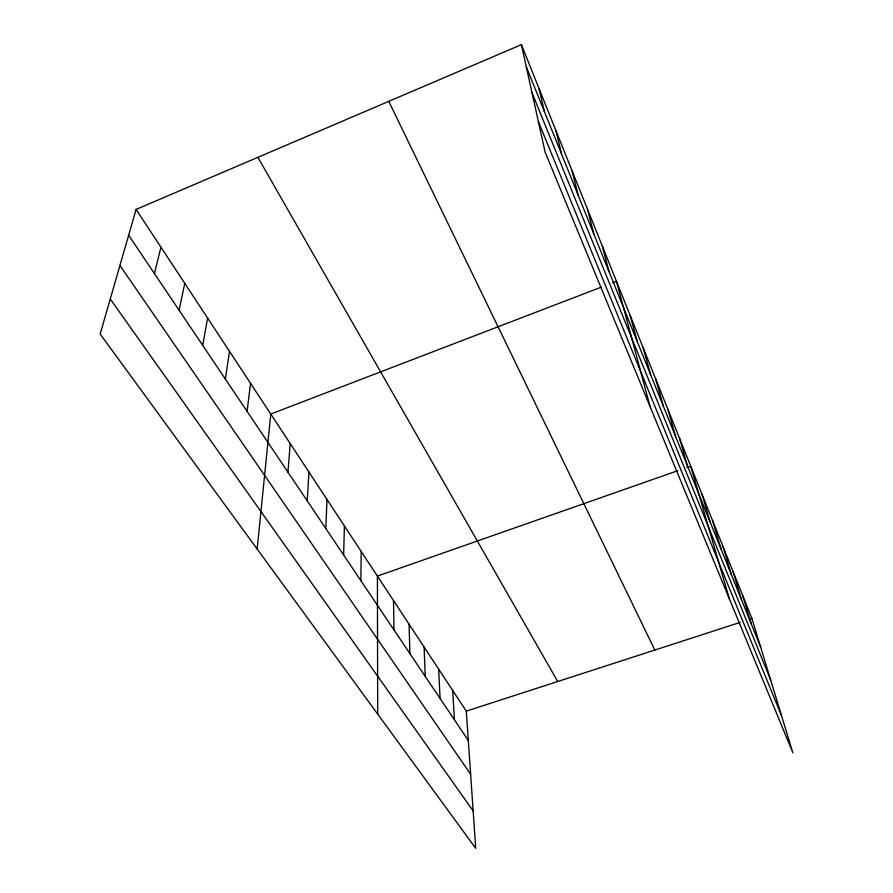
<?xml version="1.0" encoding="UTF-8"?>
<svg xmlns="http://www.w3.org/2000/svg" width="893" height="893" viewBox="0 0 893 893"><rect width="100%" height="100%" fill="white"/><g stroke="black" fill="none" stroke-linecap="round" stroke-linejoin="round"><path stroke-width="1.34" d="M360.861 580.651L361.196 551.461M343.638 555.033L344.408 525.955M325.778 528.455L327.017 499.511M307.225 500.861L308.967 472.096M287.948 472.185L290.225 443.62M257.162 549.039L270.769 414.051L601 287.245M247.06 411.36L250.542 383.32M225.349 379.045L229.501 351.34M202.711 345.368L207.589 318.053M179.091 310.239L184.751 283.36M154.433 273.548L160.952 247.182M136.093 209.42L100.161 334.038L475.723 848.35L466.291 711.141L136.093 209.42L521.4 44.65L751.951 618.581L792.839 752.754L545.121 152.078L521.4 44.65M612.598 282.791L616.471 281.306L650.104 406.65M677.854 470.678L377.404 576.074L377.694 714.099M686.862 467.519L690.724 466.157L729.302 598.69M466.291 711.141L740.174 622.399M749.339 619.429L751.951 618.581M110.263 298.988L473.145 810.911M119.93 265.478L470.633 774.287M128.659 235.205L468.312 740.498M257.898 157.335L557.734 681.515M388.779 101.367L654.815 650.048M538.401 121.649L781.643 716.019M532.016 92.716L770.726 680.176M526.267 66.707L760.669 647.179M742.63 595.363L751.27 623.917M732.974 571.33L741.547 599.817M722.973 546.438L731.456 574.835M712.614 520.652L720.997 548.938M701.876 493.907L710.147 522.048M679.495 438.217L687.498 465.99M667.841 409.206L675.688 436.744M655.741 379.079L663.421 406.348M643.172 347.779L650.64 374.714M630.09 315.207L637.345 341.773M602.284 245.988L609.026 271.651M587.482 209.163L593.934 234.267M572.045 170.73L578.162 195.21M555.915 130.579L561.664 154.344M539.048 88.597L544.384 111.558M452.695 690.479L454.437 719.858M438.642 669.125L440.093 698.527M424.108 647.045L425.247 676.447M409.072 624.207L409.887 653.587M393.512 600.565L393.969 629.9"/></g></svg>
